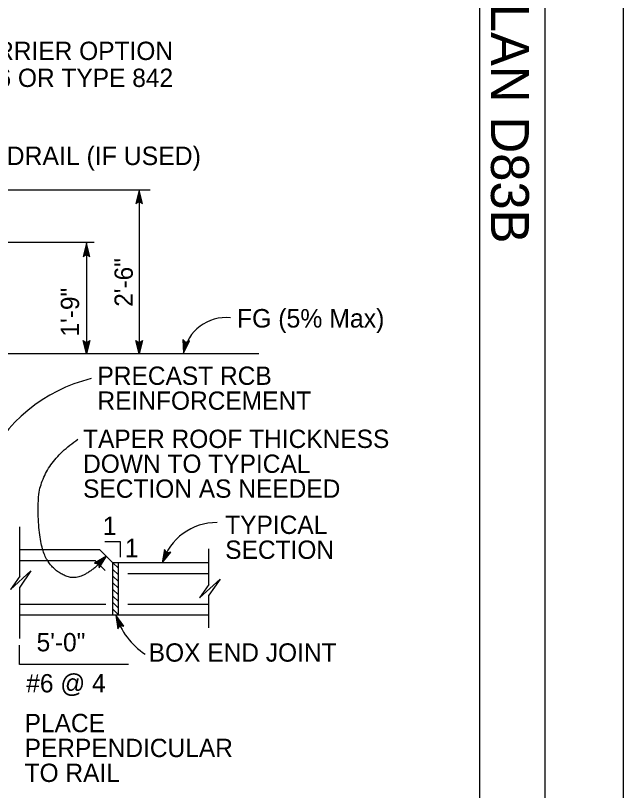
# Model space of a CAD drawing. Extents: x -894 to 866, y -472 to 714.
# Drawn here: x 633.6 to 866, y -172.1 to 124.2 of the extents above; entities that cross this region are included whole.
import ezdxf

# ---------------------------------------------------------------- set-up
doc = ezdxf.new("R2010")
doc.units = 0
for name, color, linetype in [('border_PLOTTING-ELEMENTS', 7, 'Continuous'), ('border_rw_22x34_Cut_Lines', 7, 'Continuous'), ('border_SHEET', 7, 'Continuous'), ('border_WITHIN-BORDER-anno', 7, 'Continuous'), ('df_CULV-BOX', 7, 'Continuous'), ('df_CULV-BOX-anno', 7, 'Continuous'), ('rd_PROFILE-OG', 7, 'Continuous'), ('str_Reinforcement-A', 7, 'Continuous')]:
    doc.layers.add(name, color=color, linetype=linetype)

msp = doc.modelspace()

# ---------------------------------------------------------------- linework, layer by layer
at = {"layer": 'border_PLOTTING-ELEMENTS'}
for points in [[(-894.04, -472.44), (865.96, -472.44), (865.96, 713.56), (-894.04, 713.56)], [(-864.04, 670.56), (835.96, 670.56), (835.96, -429.44), (-864.04, -429.44)]]:
    msp.add_lwpolyline(points, close=True, dxfattribs=at)
at = {"layer": 'border_rw_22x34_Cut_Lines'}
msp.add_lwpolyline([(-864.04, 670.56), (835.96, 670.56), (835.96, -429.44), (-864.04, -429.44)], close=True, dxfattribs=at)
at = {"layer": 'border_SHEET'}
msp.add_line((810.96, 645.56), (810.96, -404.44), dxfattribs=at)
at = {"layer": 'df_CULV-BOX'}
for p, q in [((635.27, -90.23), (635.27, -71.31)), ((707.52, -93.32), (707.52, -79.77)), ((665.92, -80.11), (635.27, -80.11)), ((670.86, -85.05), (665.92, -80.11)), ((670.86, -105.11), (670.86, -85.05)), ((707.52, -85.05), (670.86, -85.05)), ((672.94, -87.17), (670.86, -85.09)), ((672.94, -105.11), (672.94, -85.05)), ((631.68, -95.3), (639.53, -88.18)), ((639.53, -88.18), (635.27, -94.38)), ((672.94, -89.71), (670.86, -87.62)), ((635.27, -90.23), (631.68, -95.3)), ((672.94, -92.24), (670.86, -90.16)), ((703.93, -98.39), (711.78, -91.27)), ((711.78, -91.27), (707.52, -97.47)), ((635.27, -114.04), (635.27, -94.38)), ((672.94, -94.78), (670.86, -92.7)), ((707.52, -93.32), (703.93, -98.39)), ((672.94, -97.31), (670.86, -95.23)), ((672.94, -99.85), (670.86, -97.77)), ((707.52, -109.87), (707.52, -97.47)), ((672.94, -102.39), (670.86, -100.3)), ((672.94, -104.92), (670.86, -102.84)), ((670.86, -105.11), (635.27, -105.11)), ((707.52, -105.11), (670.86, -105.11))]:
    msp.add_line(p, q, dxfattribs=at)
at = {"layer": 'df_CULV-BOX-anno'}
for p, q in [((685.07, 57.39), (556.91, 57.39)), ((680.92, 57.39), (680.92, -5.11)), ((663.74, 37.4), (556.31, 37.4)), ((660.71, 37.18), (660.71, -5.11)), ((635.1, -123.9), (635.1, -116.5)), ((676.84, -123.9), (635.1, -123.9))]:
    msp.add_line(p, q, dxfattribs=at)
for points in [[(680.92, 57.39), (679.65, 52.33), (680.92, 53.17), (682.19, 52.33), (680.92, 57.39)], [(680.92, 56.49), (680, 52.82), (680.92, 53.44), (681.84, 52.82), (680.92, 56.49)], [(680.92, 55.74), (680.29, 53.24), (680.92, 53.66), (681.55, 53.24), (680.92, 55.74)], [(680.92, 55.12), (680.53, 53.58), (680.92, 53.83), (681.31, 53.58), (680.92, 55.12)], [(681.08, 55.08), (680.79, 53.94), (680.92, 54.03), (681.05, 53.94), (680.76, 55.08)], [(660.71, 37.18), (659.45, 32.11), (660.71, 32.95), (661.98, 32.11), (660.71, 37.18)], [(660.71, 36.28), (659.79, 32.61), (660.71, 33.22), (661.63, 32.61), (660.71, 36.28)], [(660.71, 35.52), (660.08, 33.02), (660.71, 33.44), (661.34, 33.02), (660.71, 35.52)], [(660.71, 34.9), (660.32, 33.36), (660.71, 33.62), (661.1, 33.36), (660.71, 34.9)], [(660.87, 34.86), (660.58, 33.73), (660.71, 33.81), (660.84, 33.73), (660.55, 34.86)], [(697.85, -4.9), (700.07, -0.18), (698.67, -0.76), (697.58, 0.31), (697.85, -4.9)], [(660.71, -5.11), (659.45, -0.05), (660.71, -0.89), (661.98, -0.05), (660.71, -5.11)], [(660.71, -4.21), (659.79, -0.54), (660.71, -1.15), (661.63, -0.54), (660.71, -4.21)], [(660.71, -3.46), (660.08, -0.96), (660.71, -1.37), (661.34, -0.96), (660.71, -3.46)], [(660.71, -2.83), (660.33, -1.3), (660.71, -1.55), (661.1, -1.3), (660.71, -2.83)], [(660.87, -2.8), (660.58, -1.66), (660.71, -1.74), (660.84, -1.66), (660.56, -2.8)], [(680.92, -5.11), (679.65, -0.05), (680.92, -0.89), (682.19, -0.05), (680.92, -5.11)], [(680.92, -4.21), (680, -0.54), (680.92, -1.15), (681.84, -0.54), (680.92, -4.21)], [(680.92, -3.45), (680.29, -0.96), (680.92, -1.37), (681.55, -0.96), (680.92, -3.45)], [(680.92, -2.83), (680.53, -1.3), (680.92, -1.55), (681.31, -1.3), (680.92, -2.83)], [(681.08, -2.79), (680.79, -1.66), (680.92, -1.74), (681.05, -1.66), (680.76, -2.79)], [(698.03, -4.02), (699.63, -0.6), (698.62, -1.02), (697.83, -0.24), (698.03, -4.02)], [(698.17, -3.28), (699.27, -0.95), (698.57, -1.24), (698.03, -0.71), (698.17, -3.28)], [(698.14, -2.6), (698.64, -1.55), (698.5, -1.6), (698.39, -1.5), (698.45, -2.66)], [(698.29, -2.67), (698.97, -1.24), (698.54, -1.41), (698.21, -1.09), (698.29, -2.67)], [(667.71, -76.92), (673.66, -76.92), (673.66, -82.88)], [(689.73, -85.05), (692.94, -80.94), (691.44, -81.19), (690.62, -79.91), (689.73, -85.05)], [(668.39, -82.58), (663.85, -85.16), (665.34, -85.5), (665.6, -86.99), (668.39, -82.58)], [(690.09, -84.23), (692.42, -81.25), (691.33, -81.43), (690.74, -80.5), (690.09, -84.23)], [(690.4, -83.54), (691.99, -81.51), (691.24, -81.64), (690.84, -81), (690.4, -83.54)], [(690.52, -82.87), (691.24, -81.95), (691.09, -81.98), (691.01, -81.85), (690.81, -83)], [(690.65, -82.98), (691.63, -81.73), (691.17, -81.8), (690.92, -81.41), (690.65, -82.98)], [(667.74, -83.2), (664.45, -85.07), (665.53, -85.32), (665.72, -86.4), (667.74, -83.2)], [(667.19, -83.72), (664.95, -85), (665.69, -85.16), (665.82, -85.9), (667.19, -83.72)], [(666.74, -84.15), (665.36, -84.93), (665.82, -85.04), (665.9, -85.5), (666.74, -84.15)], [(666.82, -84.3), (665.81, -84.87), (665.96, -84.91), (665.99, -85.06), (666.61, -84.07)], [(671.95, -105.11), (672.72, -110.27), (673.57, -109.01), (675.06, -109.3), (671.95, -105.11)], [(672.29, -105.94), (672.85, -109.68), (673.47, -108.77), (674.55, -108.98), (672.29, -105.94)], [(672.58, -106.64), (672.96, -109.18), (673.38, -108.56), (674.12, -108.7), (672.58, -106.64)], [(672.98, -107.19), (673.15, -108.34), (673.24, -108.22), (673.39, -108.24), (672.69, -107.31)], [(672.82, -107.21), (673.05, -108.78), (673.32, -108.4), (673.77, -108.48), (672.82, -107.21)]]:
    msp.add_lwpolyline(points, dxfattribs=at)
for centre, radius, start, end in [((713.99, -7.7), 16.38, 83.7046, 170.1532), ((677.11, -73.88), 61.01, 103.8298, 206.2784), ((710.5, -91.37), 21.71, 89.4068, 163.0708), ((698.76, -96.63), 28.12, 197.5442, 236.2852)]:
    msp.add_arc(centre, radius, start, end, dxfattribs=at)
msp.add_open_spline([(668.39, -82.58), (659.6, -92.26), (648.1, -88.58), (642.27, -77.38), (642.27, -48.24), (657.45, -37.82)], degree=2, dxfattribs=at)
at = {"layer": 'rd_PROFILE-OG'}
msp.add_line((726.58, -5.11), (571.66, -5.11), dxfattribs=at)
at = {"layer": 'str_Reinforcement-A'}
for p, q in [((664.19, -84.28), (635.27, -84.28)), ((667.91, -88), (664.19, -84.28)), ((707.52, -89.22), (676.51, -89.22)), ((668.09, -100.94), (635.27, -100.94)), ((707.52, -100.95), (676.59, -100.95))]:
    msp.add_line(p, q, dxfattribs=at)

# ---------------------------------------------------------------- texts
at = {"layer": 'border_WITHIN-BORDER-anno'}
msp.add_text('2026 STANDARD PLAN D83B', height=14.5, rotation=270, dxfattribs=at).set_placement((815.33, 302.16))
at = {"layer": 'df_CULV-BOX-anno'}
for s, height, p in [('Conc BARRIER OPTION', 7, (589.29, 107.2)), ('TYPE 836 OR TYPE 842', 7, (589.29, 96.89)), ('GUARDRAIL (IF USED)', 7.0866, (602.86, 67.02)), ('FG (5% Max)', 7.0866, (718.25, 4.89)), ('PRECAST RCB', 7, (664.96, -17.02)), ('REINFORCEMENT', 7, (664.96, -26.55)), ('TAPER ROOF THICKNESS', 7, (659.46, -41.15)), ('DOWN TO TYPICAL', 7, (659.46, -50.67)), ('SECTION AS NEEDED', 7, (659.46, -60.19)), ('1', 7.09, (666.98, -74.49)), ('TYPICAL', 7, (713.77, -74.03)), ('1', 7.09, (675.42, -82.94)), ('SECTION', 7, (713.77, -83.55)), ('5\'-0"', 7, (641.69, -118.91)), ('BOX END JOINT', 7, (684.53, -122.85)), ('#6 @ 4', 7, (637.74, -134.61)), ('PLACE', 7, (637.11, -149.82)), ('PERPENDICULAR', 7, (637.11, -159.34)), ('TO RAIL', 7, (637.11, -168.86))]:
    msp.add_text(s, height=height, dxfattribs=at).set_placement(p)
for s, p in [('2\'-6"', (678.46, 12.81)), ('1\'-9"', (657.93, 1.46))]:
    msp.add_text(s, height=7, rotation=90, dxfattribs=at).set_placement(p)

doc.saveas('drawing.dxf')
